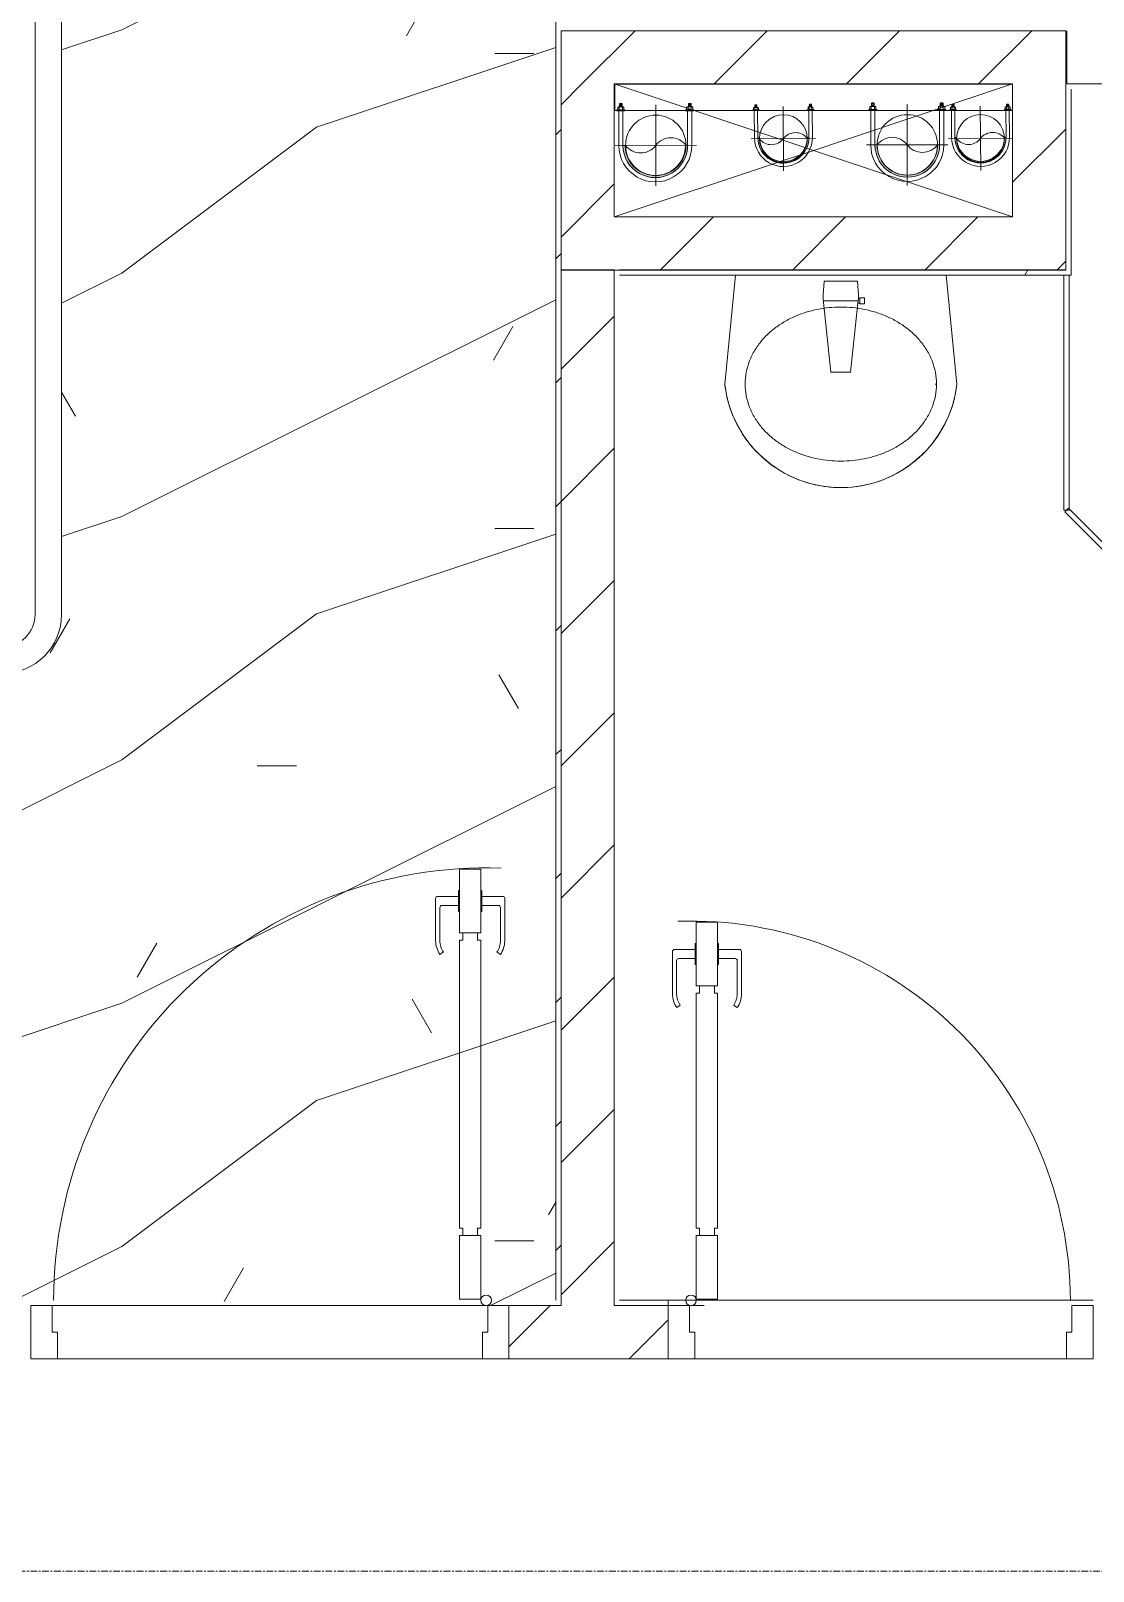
# Model space of a CAD drawing. Header units: millimetres. Extents: x 5357 to 259384, y -16348 to 109893.
# Drawn here: x 63055 to 65054, y 28437 to 31337 of the extents above; entities that cross this region are included whole.
import ezdxf

# ---------------------------------------------------------------- set-up
doc = ezdxf.new("R2010")
doc.units = ezdxf.units.MM
doc.linetypes.add('Grid Line', pattern=[22.225, 12.7, -3.175, 3.175, -3.175])
doc.linetypes.add('IMPORT-CENTER _3_', pattern=[10.16, 6.35, -1.27, 1.27, -1.27])
for name, color, linetype, lineweight in [('0-1', 7, 'Continuous', 5), ('0-2', 53, 'Continuous', 9), ('A-DETL-GENF-1', 53, 'Continuous', 9), ('A-DOOR-1', 254, 'Continuous', 9), ('A-DOOR-2', 53, 'Continuous', 9), ('A-FLOR-1', 53, 'Continuous', 9), ('A-FLOR-PATT-1', 10, 'Continuous', 9), ('A-GLAZ-CURT-1', 254, 'Continuous', 9), ('A-GLAZ-CURT-2', 53, 'Continuous', 9), ('A-WALL-1', 9, 'Continuous', 18), ('A-WALL-2', 53, 'Continuous', 9), ('A-WALL-3', 113, 'Continuous', 18), ('A-WALL-PATT', 111, 'Continuous', 9), ('A-WALL-PATT-1', 10, 'Continuous', 9), ('A-WALL-PATT-2', 53, 'Continuous', 9), ('G-IMPT', 8, 'Continuous', 9), ('G-IMPT-2', 8, 'IMPORT-CENTER _3_', 9), ('I-FURN-1', 254, 'Continuous', 9), ('I-WALL-1', 9, 'Continuous', 18), ('I-WALL-2', 53, 'Continuous', 9), ('M-EQPM', 50, 'Continuous', 9), ('P-SANR-FIXT-1', 254, 'Continuous', 9), ('P-SANR-FIXT-2', 53, 'Continuous', 9), ('P-SANR-FIXT-3', 221, 'Continuous', 9), ('S-GRID-1', 1, 'Grid Line', 9)]:
    doc.layers.add(name, color=color, linetype=linetype, lineweight=lineweight)
pattern_1 = [(45, (0, 0), (-124.4508, 124.4508), [])]
pattern_2 = [(0, (0, 0), (894.08, 223.52), [73.762, -596.798, 73.762, -596.798, -3576.32]), (0, (0, 0), (894.08, 223.52), [-1341.12, 73.762, -1267.358, 73.762, -596.798, -1564.64]), (0, (0, 0), (894.08, 223.52), [-3352.8, 73.762, -373.278, 73.762, -1043.838]), (120, (335.28, 111.76), (-640.614, 662.536), [73.762, -596.798, 73.762, -4173.118]), (120, (335.28, 111.76), (-640.614, 662.536), [-744.322, -596.798, 73.762, -1267.358, -2235.2]), (120, (335.28, 111.76), (-640.614, 662.536), [-2682.24, 73.762, -596.798, 73.762, -1490.878]), (120, (335.28, 111.76), (-640.614, 662.536), [-3426.562, -373.278, 73.762, -1043.838]), (240, (447.04, 558.8), (-253.466, -886.056), [73.762, -596.798, 73.762, -4173.118]), (240, (447.04, 558.8), (-253.466, -886.056), [-744.322, -596.798, 73.762, -1267.358, -2235.2]), (240, (447.04, 558.8), (-253.466, -886.056), [-2682.24, 73.762, -596.798, 73.762, -1490.878]), (240, (447.04, 558.8), (-253.466, -886.056), [-3426.562, -373.278, 73.762, -1043.838])]

# ---------------------------------------------------------------- blocks, each defined once
blk = doc.blocks.new('DOOR_CW_01 CANH MO-PANEL KINH - DIW_01-900x2200-CỬA GỖ VÂN LAMINATE-553375-TKCS_MB CẢNH QUAN CÂY XANH')
at = {"layer": 'A-DETL-GENF-1'}
for p, q in [((-397, -182), (-397, -62)), ((-397, -62), (-357, -62)), ((-357, -62), (-357, -182)), ((-357, -182), (-397, -182)), ((-397, -196), (-391, -196)), ((-397, -738), (-397, -196)), ((-391, -196), (-391, -182)), ((-391, -182), (-363, -182)), ((-363, -182), (-363, -196)), ((-357, -196), (-363, -196)), ((-357, -196), (-357, -738)), ((-433.9, -711.2), (-427.3, -715.8)), ((-320.1, -711.2), (-326.7, -715.8)), ((-442, -737), (-442, -816.5)), ((-434, -799.5), (-434, -737)), ((-397, -738), (-391, -738)), ((-357, -752), (-397, -752)), ((-397, -752), (-397, -872)), ((-391, -752), (-391, -738)), ((-363, -752), (-391, -752)), ((-357, -738), (-363, -738)), ((-363, -738), (-363, -752)), ((-357, -872), (-357, -752)), ((-320, -799.5), (-320, -737)), ((-312, -737), (-312, -816.5)), ((-399, -803.5), (-430, -803.5)), ((-399, -792.2), (-399, -831.8)), ((-397, -792.2), (-399, -792.2)), ((-397, -792.2), (-397, -831.8)), ((-357, -792.2), (-357, -831.8)), ((-357, -792.2), (-355, -792.2)), ((-355, -792.2), (-355, -831.8)), ((-355, -803.5), (-324, -803.5)), ((-399, -820.5), (-438, -820.5)), ((-399, -831.8), (-397, -831.8)), ((-355, -831.8), (-357, -831.8)), ((-355, -820.5), (-316, -820.5)), ((-397, -872), (-357, -872))]:
    blk.add_line(p, q, dxfattribs=at)
blk.add_circle((-407, -60), 10, dxfattribs=at)
for centre, radius, start, end in [((-407, -60), 814, 268, 0), ((-397, -737), 45, 145, 180), ((-397, -737), 37, 145, 180), ((-357, -737), 37, 0, 35), ((-357, -737), 45, 360, 35), ((-430, -799.5), 4, 180, 270), ((-324, -799.5), 4, 270, 0), ((-438, -816.5), 4, 180, 270), ((-316, -816.5), 4, 270, 0)]:
    blk.add_arc(centre, radius, start, end, dxfattribs=at)
at = {"layer": 'A-DOOR-2'}
for p, q in [((-450, -50), (-450, 50)), ((-450, 50), (-400, 50)), ((-400, 50), (-400, 0)), ((400, 0), (400, 50)), ((400, 50), (450, 50)), ((450, 50), (450, -50)), ((-410, 0), (-410, -50)), ((-400, 0), (-410, 0)), ((410, 0), (400, 0)), ((410, -50), (410, 0)), ((-410, -50), (-450, -50)), ((-407, -50), (-382, -50)), ((450, -50), (410, -50))]:
    blk.add_line(p, q, dxfattribs=at)
blk = doc.blocks.new('DOOR_CW_01 CANH MO-PANEL KINH - DIG_02-800x2200-CỬA NHÔM KÍNH-400864-TKCS_MB CẢNH QUAN CÂY XANH')
at = {"layer": 'A-DETL-GENF-1'}
for p, q in [((-347, 772), (-307, 772)), ((-347, 652), (-347, 772)), ((-307, 772), (-307, 652)), ((-349, 731.8), (-347, 731.8)), ((-349, 692.2), (-349, 731.8)), ((-347, 692.2), (-347, 731.8)), ((-307, 692.2), (-307, 731.8)), ((-305, 731.8), (-307, 731.8)), ((-305, 692.2), (-305, 731.8)), ((-392, 637), (-392, 716.5)), ((-349, 720.5), (-388, 720.5)), ((-384, 699.5), (-384, 637)), ((-349, 703.5), (-380, 703.5)), ((-305, 720.5), (-266, 720.5)), ((-305, 703.5), (-274, 703.5)), ((-270, 699.5), (-270, 637)), ((-262, 637), (-262, 716.5)), ((-347, 692.2), (-349, 692.2)), ((-307, 692.2), (-305, 692.2)), ((-307, 652), (-347, 652)), ((-347, 638), (-341, 638)), ((-347, 638), (-347, 196)), ((-313, 652), (-341, 652)), ((-341, 652), (-341, 638)), ((-313, 638), (-313, 652)), ((-307, 638), (-313, 638)), ((-307, 196), (-307, 638)), ((-383.9, 611.2), (-377.3, 615.8)), ((-270.1, 611.2), (-276.7, 615.8)), ((-347, 196), (-341, 196)), ((-307, 182), (-347, 182)), ((-347, 182), (-347, 62)), ((-341, 196), (-341, 182)), ((-341, 182), (-313, 182)), ((-307, 196), (-313, 196)), ((-313, 182), (-313, 196)), ((-307, 62), (-307, 182)), ((-347, 62), (-307, 62))]:
    blk.add_line(p, q, dxfattribs=at)
blk.add_circle((-357, 60), 10, dxfattribs=at)
for centre, radius, start, end in [((-357, 60), 714, 360, 92), ((-388, 716.5), 4, 90, 180), ((-380, 699.5), 4, 90, 180), ((-274, 699.5), 4, 0, 90), ((-266, 716.5), 4, 0, 90), ((-347, 637), 45, 180, 215), ((-347, 637), 37, 180, 215), ((-307, 637), 37, 325, 0), ((-307, 637), 45, 325, 0)]:
    blk.add_arc(centre, radius, start, end, dxfattribs=at)
at = {"layer": 'A-DOOR-2'}
for p, q in [((-360, 50), (-400, 50)), ((-400, 50), (-400, -50)), ((-360, 0), (-360, 50)), ((-357, 50), (-332, 50)), ((400, 50), (360, 50)), ((360, 50), (360, 0)), ((400, -50), (400, 50)), ((-350, 0), (-360, 0)), ((-350, -50), (-350, 0)), ((360, 0), (350, 0)), ((350, 0), (350, -50)), ((-400, -50), (-350, -50)), ((350, -50), (400, -50))]:
    blk.add_line(p, q, dxfattribs=at)
blk = doc.blocks.new('GIUONG NGU-2TAB-1600x2000 - GIUONG NGU-2TAB-1600x2000-842839-TKCS_MB CẢNH QUAN CÂY XANH')
at = {"layer": 'I-FURN-1'}
for p, q in [((8.5, 0), (8.5, -50)), ((458.5, -50), (458.5, 0)), ((458.5, 0), (458.5, -50)), ((2108.2, -50), (2108.2, 0)), ((2108.2, 0), (2108.2, -50)), ((2558.2, -50), (2558.2, 0)), ((458.5, -50), (8.5, -50)), ((8.5, -50), (8.5, -450.3)), ((8.5, -50), (458.5, -50)), ((458.5, -50), (8.5, -50)), ((8.5, -50), (8.5, -450.3)), ((458.5, -450.3), (458.5, -50)), ((2108.2, -50), (458.5, -50)), ((458.5, -50), (458.5, -1938.9)), ((458.5, -50), (2108.2, -50)), ((458.5, -1938.9), (458.5, -50)), ((458.5, -450.3), (458.5, -50)), ((458.5, -50), (2108.2, -50)), ((2558.2, -50), (2108.2, -50)), ((2108.2, -50), (2108.2, -450.3)), ((2108.2, -1938.9), (2108.2, -50)), ((2108.2, -50), (2558.2, -50)), ((2108.2, -50), (2558.2, -50)), ((2108.2, -450.3), (2108.2, -50)), ((2108.2, -50), (2108.2, -1938.9)), ((2558.2, -450.3), (2558.2, -50)), ((2558.2, -50), (2558.2, -450.3)), ((233.5, -86.8), (233.5, -413.5)), ((2333.2, -86.8), (2333.2, -413.5)), ((508.5, -100), (2058.2, -100)), ((508.5, -1938.9), (508.5, -100)), ((2058.2, -100), (2058.2, -1938.9)), ((120.2, -250.2), (346.8, -250.2)), ((2446.5, -250.2), (2219.8, -250.2)), ((8.5, -450.3), (458.5, -450.3)), ((8.5, -450.3), (458.5, -450.3)), ((2108.2, -450.3), (2558.2, -450.3)), ((2558.2, -450.3), (2108.2, -450.3)), ((1997.1, -2000), (569.6, -2000)), ((569.6, -2050), (1997.1, -2050)), ((1997.1, -2050), (569.6, -2050))]:
    blk.add_line(p, q, dxfattribs=at)
for centre in [(233.5, -250.2), (2333.2, -250.2)]:
    blk.add_circle(centre, 150.7, dxfattribs=at)
for centre, radius, start, end in [((569.6, -1938.9), 111.1, 180, 270), ((569.6, -1938.9), 111.1, 180, 270), ((569.6, -1938.9), 61.1, 180, 270), ((1997.1, -1938.9), 111.1, 270, 360), ((1997.1, -1938.9), 61.1, 270, 0), ((1997.1, -1938.9), 111.1, 270, 0)]:
    blk.add_arc(centre, radius, start, end, dxfattribs=at)
blk = doc.blocks.new('bonruatreo - Chậu rửa-348246-TKCS_MB CẢNH QUAN CÂY XANH')
at = {"layer": 'P-SANR-FIXT-2'}
for p, q in [((-218.6, 205), (-198.4, 0)), ((-177.8, 205), (-180.6, 205)), ((198.4, 0), (218.6, 205)), ((-198.4, 0), (198.4, 0)), ((165, 0), (-165, 0))]:
    blk.add_line(p, q, dxfattribs=at)
at = {"layer": 'P-SANR-FIXT-2', "flags": 128}
blk.add_lwpolyline([(-218.6, 205), (-217.4, 213.7), (-215.9, 222.4), (-214, 231), (-211.8, 239.5), (-209.3, 247.9), (-206.4, 256.2), (-203.2, 264.4), (-199.6, 272.5), (-195.8, 280.4), (-191.6, 288.1), (-187.1, 295.7), (-182.3, 303.1), (-177.3, 310.3), (-171.9, 317.3), (-166.3, 324.1), (-160.4, 330.6), (-154.2, 336.9), (-147.8, 342.9), (-141.2, 348.7), (-134.3, 354.2), (-127.3, 359.4), (-120, 364.4), (-112.5, 369), (-104.9, 373.4), (-97.1, 377.4), (-89.1, 381.2), (-81, 384.6), (-72.7, 387.6), (-64.4, 390.4), (-55.9, 392.8), (-47.3, 394.8), (-38.7, 396.6), (-30, 397.9), (-21.3, 399), (-12.5, 399.6), (-3.7, 400), (5.1, 399.9), (13.9, 399.6), (22.6, 398.8), (31.4, 397.8), (40.1, 396.3), (48.7, 394.5), (57.2, 392.4), (65.7, 390), (74, 387.2), (82.2, 384.1), (90.3, 380.6), (98.3, 376.8), (106.1, 372.7), (113.7, 368.3), (121.1, 363.6), (128.4, 358.7), (135.4, 353.4), (142.2, 347.8), (148.8, 342), (155.2, 335.9), (161.3, 329.6), (167.2, 323), (172.8, 316.2), (178.1, 309.2), (183.1, 302), (187.8, 294.6), (192.2, 287), (196.4, 279.2), (200.2, 271.3), (203.7, 263.2), (206.8, 255), (209.7, 246.6), (212.2, 238.2), (214.3, 229.7), (216.1, 221.1), (217.6, 212.4), (218.6, 205)], dxfattribs=at)
at = {"layer": 'P-SANR-FIXT-2'}
blk.add_arc((0, 180), 220, 6.525, 173.475, dxfattribs=at)
for points in [[(-180, 205), (-180, 212.4), (-178.6, 227.3), (-172.4, 248.8), (-162.5, 268.9), (-149.4, 287), (-133.8, 303), (-116.1, 316.6), (-96.9, 327.9), (-76.5, 336.8), (-55.2, 343.5), (-33.3, 347.9), (-11.2, 350.1), (11.1, 350.1), (33.3, 347.9), (55.2, 343.5), (76.5, 336.8), (96.9, 327.9), (116.1, 316.6), (133.8, 302.9), (149.5, 287), (162.5, 268.8), (172.4, 248.8), (178.6, 227.3), (180, 212.4), (180, 205)], [(180, 205), (180, 197.6), (178.6, 182.7), (172.4, 161.2), (162.5, 141.2), (149.5, 123), (133.8, 107.1), (116.1, 93.4), (96.9, 82.1), (76.5, 73.2), (55.2, 66.5), (33.3, 62.1), (11.1, 59.9), (-11.2, 59.9), (-33.3, 62.1), (-55.2, 66.5), (-76.5, 73.2), (-96.9, 82.1), (-116.1, 93.4), (-133.8, 107), (-149.4, 123), (-162.5, 141.1), (-172.4, 161.2), (-178.6, 182.7), (-180, 197.6), (-180, 205)]]:
    blk.add_open_spline(points, degree=3, dxfattribs=at)
at = {"layer": 'P-SANR-FIXT-3'}
for p, q in [((-18.5, 182.5), (-32.2, 52.9)), ((18.5, 182.5), (-18.5, 182.5)), ((33, 45.4), (18.5, 182.5)), ((-35.6, 54.2), (-44.7, 54.2)), ((-44.7, 54.2), (-44.7, 42.8)), ((-44.7, 42.8), (-35.6, 42.8)), ((-35.6, 52.9), (-35.6, 54.2)), ((-32.2, 52.9), (-35.6, 52.9)), ((-35.6, 44.2), (-35.6, 52.9)), ((-35.6, 42.8), (-35.6, 44.2)), ((-35.6, 44.2), (-33.1, 44.2)), ((-32.2, 52.9), (-33.1, 44.2)), ((-33, 37.3), (-31.4, 12.2)), ((32.7, 48.5), (-32.7, 48.5)), ((31.4, 12.2), (33, 37.3)), ((-30.2, 11), (30.2, 11))]:
    blk.add_line(p, q, dxfattribs=at)
for centre, radius, start, end in [((5.5, 41.4), 38.7, 175.8543, 186.034), ((-5.5, 41.4), 38.7, 353.966, 6.034), ((-30.1, 12.3), 1.3, 183.5997, 268.7722), ((30.1, 12.3), 1.3, 271.2278, 356.4003)]:
    blk.add_arc(centre, radius, start, end, dxfattribs=at)
blk = doc.blocks.new('System Panel - Glazed-579637-TKCS_MB CẢNH QUAN CÂY XANH')
at = {"layer": 'A-GLAZ-CURT-2'}
for p, q in [((352.2, 5), (-352.2, 5)), ((-352.2, 5), (-352.2, -5)), ((352.2, -5), (352.2, 5)), ((-352.2, -5), (352.2, -5))]:
    blk.add_line(p, q, dxfattribs=at)
blk = doc.blocks.new('System Panel - Glazed-919683-TKCS_MB CẢNH QUAN CÂY XANH')
at = {"layer": 'A-GLAZ-CURT-2'}
for p, q in [((221.2, 5), (-221.2, 5)), ((-221.2, 5), (-221.2, -5)), ((221.2, -5), (221.2, 5)), ((-221.2, -5), (221.2, -5))]:
    blk.add_line(p, q, dxfattribs=at)
blk = doc.blocks.new('NCV_TKTC_TANG 1_rvt-1-TKCS_MB CẢNH QUAN CÂY XANH')
at = {"layer": 'A-FLOR-PATT-1'}
h = blk.add_hatch(dxfattribs=at)
h.set_pattern_fill('FP_5', color=256, style=0, pattern_type=2)
h.set_pattern_definition([(0, (0, 0), (1788.16, 447.04), [73.762, -1267.358, 73.762, -1267.358, -7152.64]), (0, (0, 0), (1788.16, 447.04), [-2682.24, 73.762, -2608.478, 73.762, -1267.358, -3129.28]), (0, (0, 0), (1788.16, 447.04), [-6705.6, 73.762, -820.318, 73.762, -2161.438]), (120, (670.56, 223.5), (-1281.228, 1325.072), [73.762, -1267.358, 73.762, -8419.998]), (120, (670.56, 223.5), (-1281.228, 1325.072), [-1414.882, -1267.358, 73.762, -2608.478, -4470.4]), (120, (670.56, 223.5), (-1281.228, 1325.072), [-5364.48, 73.762, -1267.358, 73.762, -3055.518]), (120, (670.56, 223.5), (-1281.228, 1325.072), [-6779.362, -820.318, 73.762, -2161.438]), (240, (894.1, 1117.6), (-506.932, -1772.112), [73.762, -1267.358, 73.762, -8419.998]), (240, (894.1, 1117.6), (-506.932, -1772.112), [-1414.882, -1267.358, 73.762, -2608.478, -4470.4]), (240, (894.1, 1117.6), (-506.932, -1772.112), [-5364.48, 73.762, -1267.358, 73.762, -3055.518]), (240, (894.1, 1117.6), (-506.932, -1772.112), [-6779.362, -820.318, 73.762, -2161.438])])
h.paths.add_polyline_path([(61062.6, 28936.9), (64042.6, 28936.9), (64042.6, 32436.9), (64052.6, 32436.9), (64052.6, 33236.9), (64042.6, 33236.9), (64042.6, 33326.9), (62637.6, 33326.9), (62637.6, 32776.9), (61187.6, 32776.9), (61186.3, 32226.9), (61512.9, 32226.8), (61512.9, 31776.8), (63001.5, 31776.8), (63030.2, 31773), (63057, 31761.9), (63080, 31744.2), (63097.7, 31721.2), (63108.8, 31694.4), (63112.6, 31665.7), (63112.6, 30238.2), (63108.8, 30209.5), (63097.7, 30182.7), (63080, 30159.7), (63057, 30142), (63030.2, 30130.9), (63001.5, 30127.1), (61512.9, 30127.1), (61512.9, 29677.1), (61062.6, 29677.1), (61062.6, 28946.9)])
h = blk.add_hatch(dxfattribs=at)
h.set_pattern_fill('FP_4', color=256, style=0, pattern_type=2)
h.set_pattern_definition([(216.87, (366.52, 916.3), (2748.89673, 1832.6049), [458.15, -4123.35]), (206.565, (916.3, 641.4), (-916.3012, -916.2996), [1024.455, -1024.455]), (198.435, (916.3, 183.26), (-1832.5985, -916.302), [579.52, -2318.076])])
h.paths.add_polyline_path([(61062.6, 28936.9), (64042.6, 28936.9), (64042.6, 32436.9), (64052.6, 32436.9), (64052.6, 33236.9), (64042.6, 33236.9), (64042.6, 33326.9), (62637.6, 33326.9), (62637.6, 32776.9), (61187.6, 32776.9), (61186.3, 32226.9), (61512.9, 32226.8), (61512.9, 31776.8), (63001.5, 31776.8), (63030.2, 31773), (63057, 31761.9), (63080, 31744.2), (63097.7, 31721.2), (63108.8, 31694.4), (63112.6, 31665.7), (63112.6, 30238.2), (63108.8, 30209.5), (63097.7, 30182.7), (63080, 30159.7), (63057, 30142), (63030.2, 30130.9), (63001.5, 30127.1), (61512.9, 30127.1), (61512.9, 29677.1), (61062.6, 29677.1), (61062.6, 28946.9)])
at = {"layer": 'A-WALL-PATT-1'}
h = blk.add_hatch(dxfattribs=at)
h.set_pattern_fill('FP_2', color=256, style=0, pattern_type=2)
h.set_pattern_definition(pattern_1)
h.paths.add_polyline_path([(65852.6, 31236.9), (65852.6, 31336.9), (65004.6, 31336.9), (65004.6, 31236.9), (65576.2, 31236.9)])
h = blk.add_hatch(dxfattribs=at)
h.set_pattern_fill('FP_2', color=256, style=0, pattern_type=2)
h.set_pattern_definition(pattern_1)
h.paths.add_polyline_path([(64152.6, 28936.9), (64152.6, 30886.9), (64052.6, 30886.9), (64052.6, 28936.9)])
h = blk.add_hatch(dxfattribs=at)
h.set_pattern_fill('FP_11', color=256, style=0, pattern_type=2)
h.set_pattern_definition(pattern_2)
h.paths.add_polyline_path([(64590.3, 30876.9), (65012.6, 30876.9), (65012.6, 30886.9), (64162.6, 30886.9), (64162.6, 30876.9), (64568.1, 30876.9)])
h = blk.add_hatch(dxfattribs=at)
h.set_pattern_fill('FP_11', color=256, style=0, pattern_type=2)
h.set_pattern_definition(pattern_2)
h.paths.add_polyline_path([(65952.6, 28936.9), (65952.6, 28946.9), (65054.2, 28946.9), (65054.2, 28936.9), (65878.8, 28936.9)])
h.paths.add_polyline_path([(64254.2, 28936.9), (64254.2, 28946.9), (64162.6, 28946.9), (64162.6, 28936.9)])
h = blk.add_hatch(dxfattribs=at)
h.set_pattern_fill('FP_2', color=256, style=0, pattern_type=2)
h.set_pattern_definition(pattern_1)
h.paths.add_polyline_path([(65852.6, 28836.9), (65852.6, 28936.9), (65054.2, 28936.9), (65054.2, 28836.9)])
h.paths.add_polyline_path([(64254.2, 28836.9), (64254.2, 28936.9), (63954.6, 28936.9), (63954.6, 28836.9)])
h.paths.add_polyline_path([(61062.6, 28836.9), (62552.6, 28836.9), (62552.6, 28936.9), (61052.6, 28936.9), (61052.6, 28836.9)])
h.paths.add_polyline_path([(63054.6, 28836.9), (63054.6, 28936.9), (62752.6, 28936.9), (62752.6, 28836.9)])
at = {"layer": 'A-WALL-PATT-2'}
h = blk.add_hatch(dxfattribs=at)
h.set_pattern_fill('FP_10', color=256, style=0, pattern_type=2)
h.set_pattern_definition([(45, (0, 0), (-116.67262, 116.67262), [])])
h.paths.add_polyline_path([(64042.6, 28936.9), (64052.6, 28936.9), (64052.6, 32436.9), (64042.6, 32436.9), (64042.6, 28946.9)])
h.paths.add_polyline_path([(64042.6, 33236.9), (64052.6, 33236.9), (64052.6, 33336.9), (64042.6, 33336.9), (64042.6, 33244.9)])
at = {"layer": 'A-FLOR-1'}
for p, q in [((63094.6, 28936.9), (63914.6, 28936.9)), ((63904.6, 28836.9), (63104.6, 28836.9)), ((65004.2, 28836.9), (64304.2, 28836.9))]:
    blk.add_line(p, q, dxfattribs=at)
at = {"layer": 'A-WALL-1'}
for p, q in [((65004.6, 31336.9), (65004.6, 31236.9)), ((65004.6, 31236.9), (65852.6, 31236.9)), ((64052.6, 30886.9), (64052.6, 28936.9)), ((64152.6, 30886.9), (64052.6, 30886.9)), ((64152.6, 28936.9), (64152.6, 30886.9)), ((64052.6, 28936.9), (64042.6, 28936.9)), ((64162.6, 28936.9), (64152.6, 28936.9))]:
    blk.add_line(p, q, dxfattribs=at)
at = {"layer": 'A-WALL-2'}
for p, q in [((63094.6, 28936.9), (63914.6, 28936.9)), ((64042.6, 28936.9), (63954.6, 28936.9)), ((64254.2, 28936.9), (64162.6, 28936.9)), ((64162.6, 28936.9), (64254.2, 28936.9)), ((63904.6, 28836.9), (63104.6, 28836.9)), ((63954.6, 28836.9), (64254.2, 28836.9)), ((65004.2, 28836.9), (64304.2, 28836.9))]:
    blk.add_line(p, q, dxfattribs=at)
at = {"layer": 'I-WALL-1'}
for p, q in [((64042.6, 32436.9), (64042.6, 28946.9)), ((64052.6, 28936.9), (64052.6, 31336.9)), ((65002.6, 31226.9), (65002.6, 30886.9)), ((65012.6, 30886.9), (65012.6, 31226.9)), ((65002.6, 30886.9), (64162.6, 30886.9)), ((65012.6, 30876.9), (65012.6, 30886.9)), ((64162.6, 30876.9), (64380.8, 30876.9)), ((64777.6, 30876.9), (65012.6, 30876.9)), ((64254.2, 28946.9), (64162.6, 28946.9)), ((64254.2, 28936.9), (64254.2, 28946.9)), ((64042.6, 28936.9), (64052.6, 28936.9))]:
    blk.add_line(p, q, dxfattribs=at)
at = {"layer": 'I-WALL-2'}
blk.add_line((64254.2, 28946.9), (65054.2, 28946.9), dxfattribs=at)
at = {"layer": 'A-DOOR-1', "rotation": 180}
blk.add_blockref('DOOR_CW_01 CANH MO-PANEL KINH - DIW_01-900x2200-CỬA GỖ VÂN LAMINATE-553375-TKCS_MB CẢNH QUAN CÂY XANH', (63504.6, 28886.9), dxfattribs=at)
at = {"layer": 'A-DOOR-1'}
blk.add_blockref('DOOR_CW_01 CANH MO-PANEL KINH - DIG_02-800x2200-CỬA NHÔM KÍNH-400864-TKCS_MB CẢNH QUAN CÂY XANH', (64654.2, 28886.9), dxfattribs=at)
at = {"layer": 'A-GLAZ-CURT-1'}
for name, p, rotation in [('System Panel - Glazed-919683-TKCS_MB CẢNH QUAN CÂY XANH', (65004.2, 30655.8), 90), ('System Panel - Glazed-579637-TKCS_MB CẢNH QUAN CÂY XANH', (65253.2, 30185.6), 134.9999999999997)]:
    blk.add_blockref(name, p, dxfattribs=dict(at, rotation=rotation))
at = {"layer": 'I-FURN-1', "rotation": 90.00000000000065}
blk.add_blockref('GIUONG NGU-2TAB-1600x2000 - GIUONG NGU-2TAB-1600x2000-842839-TKCS_MB CẢNH QUAN CÂY XANH', (61062.6, 29668.6), dxfattribs=at)
at = {"layer": 'P-SANR-FIXT-1', "rotation": 180}
blk.add_blockref('bonruatreo - Chậu rửa-348246-TKCS_MB CẢNH QUAN CÂY XANH', (64579.2, 30876.9), dxfattribs=at)
blk = doc.blocks.new('TKTC_XREF_251221_MB TANG 1 - TKTC_XREF_260130_MB TANG 1_dwg_CUM U_DN100-4202115-TKCS_MB CẢNH QUAN CÂY XANH')
at = {"layer": 'G-IMPT'}
blk.add_hatch(color=256, dxfattribs=at).paths.add_polyline_path([(0, -61), (0, -57), (14.8, -55.1), (28.5, -49.4), (40.3, -40.3), (49.4, -28.5), (55.1, -14.8), (57, 0), (55.1, 14.8), (49.4, 28.5), (40.3, 40.3), (28.5, 49.4), (14.8, 55.1), (0, 57), (0, 61), (15.8, 58.9), (36.8, 48), (43.1, 43.1), (52.8, 30.5), (58.9, 15.8), (61, 0), (58.9, -15.8), (52.8, -30.5), (43.1, -43.1), (30.5, -52.8), (15.8, -58.9)])
for p, q in [((-79.1, 66.6), (-79.1, 63.4)), ((-76.6, 66.6), (-76.6, 63.4)), ((-74.6, 66.6), (-74.6, 63.4)), ((-72.7, 69.3), (-72.7, 60.7)), ((-66.9, 67.9), (-71.7, 67.9)), ((-66.9, 62.1), (-71.7, 62.1)), ((-65, 69), (0, 69)), ((-79.1, -63.4), (-79.1, -66.6)), ((-76.6, -63.4), (-76.6, -66.6)), ((-74.6, -63.4), (-74.6, -66.6)), ((-72.7, -60.7), (-72.7, -69.3)), ((-66.9, -62.1), (-71.7, -62.1)), ((-66.9, -67.9), (-71.7, -67.9)), ((-65, -69), (0, -69))]:
    blk.add_line(p, q, dxfattribs=at)
at = {"layer": 'G-IMPT', "flags": 128}
for points in [[(-72.7, 67.6), (-78.1, 67.6), (-78.1, 62.4), (-72.7, 62.4)], [(-71.7, 59.2), (-66.9, 59.2), (-66.9, 70.8), (-71.7, 70.8)], [(-66.9, 70.8), (-66.9, 72.7), (-65, 72.7), (-65, 57.3), (-66.9, 57.3), (-66.9, 59.2)], [(-65, 61), (0, 61), (0, 57)], [(-72.7, -62.4), (-78.1, -62.4), (-78.1, -67.6), (-72.7, -67.6)], [(-71.7, -70.8), (-66.9, -70.8), (-66.9, -59.2), (-71.7, -59.2)], [(-66.9, -59.2), (-66.9, -57.3), (-65, -57.3), (-65, -72.7), (-66.9, -72.7), (-66.9, -70.8)], [(-65, -61), (0, -61), (0, -57)]]:
    blk.add_lwpolyline(points, dxfattribs=at)
at = {"layer": 'G-IMPT'}
for centre, radius, start, end in [((-78.1, 66.6), 0.96, 90, 180), ((-78.1, 63.4), 0.96, 180, 270), ((-71.1, 69.3), 1.56, 112.6199, 247.3801), ((-67.9, 65), 4.8, 143.1301, 216.8699), ((-71.1, 60.7), 1.56, 112.6199, 247.3801), ((0, 0), 69, 270, 90), ((0, 0), 61, 270, 90), ((0, 0), 57, 270, 90), ((-78.1, -63.4), 0.96, 90, 180), ((-78.1, -66.6), 0.96, 180, 270), ((-71.1, -60.7), 1.56, 112.6199, 247.3801), ((-67.9, -65), 4.8, 143.1301, 216.8699), ((-71.1, -69.3), 1.56, 112.6199, 247.3801)]:
    blk.add_arc(centre, radius, start, end, dxfattribs=at)
blk = doc.blocks.new('TKTC_XREF_251221_MB TANG 1 - TKTC_XREF_260130_MB TANG 1_dwg_$cc-V300-TKCS_MB CẢNH QUAN CÂY XANH')
at = {"layer": 'G-IMPT'}
blk.add_circle((0, 0), 0.5, dxfattribs=at)
for centre, radius, start, end in [((0, 0), 0.5, 90, 270), ((0.188, 0.25), 0.313, 126.8699, 233.1301), ((-0.188, -0.25), 0.313, 306.8699, 53.1301)]:
    blk.add_arc(centre, radius, start, end, dxfattribs=at)
at = {"layer": 'G-IMPT-2'}
for p, q in [((0, -0.672), (0, 0.673)), ((-0.673, 0), (0.673, 0))]:
    blk.add_line(p, q, dxfattribs=at)
blk = doc.blocks.new('TKTC_XREF_251221_MB TANG 1 - TKTC_XREF_260130_MB TANG 1_dwg_$cc-4202122-TKCS_MB CẢNH QUAN CÂY XANH')
at = {"layer": 'G-IMPT'}
blk.add_circle((0, 0), 0.5, dxfattribs=at)
for centre, radius, start, end in [((0, 0), 0.5, 90, 270), ((0.188, 0.25), 0.313, 126.8699, 233.1301), ((-0.188, -0.25), 0.313, 306.8699, 53.1301)]:
    blk.add_arc(centre, radius, start, end, dxfattribs=at)
at = {"layer": 'G-IMPT-2'}
for p, q in [((0, -0.673), (0, 0.673)), ((-0.673, 0), (0.673, 0))]:
    blk.add_line(p, q, dxfattribs=at)
blk = doc.blocks.new('TKTC_XREF_251221_MB TANG 1 - TKTC_XREF_260130_MB TANG 1_dwg_CUM U_DN100-4202112-TKCS_MB CẢNH QUAN CÂY XANH')
at = {"layer": 'G-IMPT'}
blk.add_hatch(color=256, dxfattribs=at).paths.add_polyline_path([(0, 61), (0, 57), (14.8, 55.1), (28.5, 49.4), (40.3, 40.3), (49.4, 28.5), (55.1, 14.8), (57, 0), (55.1, -14.8), (49.4, -28.5), (40.3, -40.3), (28.5, -49.4), (14.8, -55.1), (0, -57), (0, -61), (15.8, -58.9), (30.5, -52.8), (43.1, -43.1), (52.8, -30.5), (58.9, -15.8), (61, 0), (58.9, 15.8), (52.8, 30.5), (43.1, 43.1), (30.5, 52.8), (15.8, 58.9)])
for p, q in [((-79.1, 66.6), (-79.1, 63.4)), ((-76.6, 66.6), (-76.6, 63.4)), ((-74.6, 66.6), (-74.6, 63.4)), ((-72.7, 69.3), (-72.7, 60.7)), ((-66.9, 67.9), (-71.7, 67.9)), ((-66.9, 62.1), (-71.7, 62.1)), ((-65, 69), (0, 69)), ((-79.1, -63.4), (-79.1, -66.6)), ((-76.6, -63.4), (-76.6, -66.6)), ((-74.6, -63.4), (-74.6, -66.6)), ((-72.7, -60.7), (-72.7, -69.3)), ((-66.9, -62.1), (-71.7, -62.1)), ((-66.9, -67.9), (-71.7, -67.9)), ((-65, -69), (0, -69))]:
    blk.add_line(p, q, dxfattribs=at)
at = {"layer": 'G-IMPT', "flags": 128}
for points in [[(-72.7, 67.6), (-78.1, 67.6), (-78.1, 62.4), (-72.7, 62.4)], [(-71.7, 59.2), (-66.9, 59.2), (-66.9, 70.8), (-71.7, 70.8)], [(-66.9, 70.8), (-66.9, 72.7), (-65, 72.7), (-65, 57.3), (-66.9, 57.3), (-66.9, 59.2)], [(-65, 61), (0, 61), (0, 57)], [(-66.9, -59.2), (-66.9, -57.3), (-65, -57.3), (-65, -72.7), (-66.9, -72.7), (-66.9, -70.8)], [(-65, -61), (0, -61), (0, -57)], [(-72.7, -62.4), (-78.1, -62.4), (-78.1, -67.6), (-72.7, -67.6)], [(-71.7, -70.8), (-66.9, -70.8), (-66.9, -59.2), (-71.7, -59.2)]]:
    blk.add_lwpolyline(points, dxfattribs=at)
at = {"layer": 'G-IMPT'}
for centre, radius, start, end in [((-78.1, 66.6), 0.96, 90, 180), ((-78.1, 63.4), 0.96, 180, 270), ((-71.1, 69.3), 1.56, 112.6199, 247.3801), ((-67.9, 65), 4.8, 143.1301, 216.8699), ((-71.1, 60.7), 1.56, 112.6199, 247.3801), ((0, 0), 69, 270, 90), ((0, 0), 61, 270, 90), ((0, 0), 57, 270, 90), ((-78.1, -63.4), 0.96, 90, 180), ((-78.1, -66.6), 0.96, 180, 270), ((-71.1, -60.7), 1.56, 112.6199, 247.3801), ((-67.9, -65), 4.8, 143.1301, 216.8699), ((-71.1, -69.3), 1.56, 112.6199, 247.3801)]:
    blk.add_arc(centre, radius, start, end, dxfattribs=at)
blk = doc.blocks.new('TKTC_XREF_251221_MB TANG 1 - TKTC_XREF_260130_MB TANG 1_dwg_$cc-V298-TKCS_MB CẢNH QUAN CÂY XANH')
at = {"layer": 'G-IMPT'}
blk.add_circle((0, 0), 0.5, dxfattribs=at)
for centre, radius, start, end in [((0, 0), 0.5, 90, 270), ((0.188, 0.25), 0.313, 126.8699, 233.1301), ((-0.188, -0.25), 0.313, 306.8699, 53.1301)]:
    blk.add_arc(centre, radius, start, end, dxfattribs=at)
at = {"layer": 'G-IMPT-2'}
for p, q in [((0, -0.673), (0, 0.673)), ((-0.673, 0), (0.673, 0))]:
    blk.add_line(p, q, dxfattribs=at)
blk = doc.blocks.new('TKTC_XREF_251221_MB TANG 1 - TKTC_XREF_260130_MB TANG 1_dwg_$cc-4202118-TKCS_MB CẢNH QUAN CÂY XANH')
at = {"layer": 'G-IMPT'}
blk.add_circle((0, 0), 0.5, dxfattribs=at)
for centre, radius, start, end in [((0, 0), 0.5, 90, 270), ((0.188, 0.25), 0.313, 126.8699, 233.1301), ((-0.188, -0.25), 0.313, 306.8699, 53.1301)]:
    blk.add_arc(centre, radius, start, end, dxfattribs=at)
at = {"layer": 'G-IMPT-2'}
for p, q in [((0, -0.673), (0, 0.673)), ((-0.673, 0), (0.673, 0))]:
    blk.add_line(p, q, dxfattribs=at)
blk = doc.blocks.new('TKTC_XREF_251221_MB TANG 1 - TKTC_XREF_260130_MB TANG 1_dwg-4202109-TKCS_MB CẢNH QUAN CÂY XANH')
at = {"layer": 'G-IMPT', "flags": 128}
blk.add_lwpolyline([(-138249, -370159.4), (-138998.1, -370159.4), (-138997.8, -370110.2), (-138249, -370110.2)], dxfattribs=at)
for name, p, xscale, yscale, zscale, rotation in [('TKTC_XREF_251221_MB TANG 1 - TKTC_XREF_260130_MB TANG 1_dwg_$cc-V298-TKCS_MB CẢNH QUAN CÂY XANH', (-138920.8, -370225.3), 113.7150000000092, 113.7150000000092, 113.7150000000092, 90.04476088158539), ('TKTC_XREF_251221_MB TANG 1 - TKTC_XREF_260130_MB TANG 1_dwg_CUM U_DN100-4202112-TKCS_MB CẢNH QUAN CÂY XANH', (-138921.7, -370225.3), 0.9975000000000005, 0.9975000000000005, 0.9975000000000005, 270.0467435561337), ('TKTC_XREF_251221_MB TANG 1 - TKTC_XREF_260130_MB TANG 1_dwg_$cc-4202118-TKCS_MB CẢNH QUAN CÂY XANH', (-138680.6, -370212.7), 90.00000000005132, 90.00000000005132, 90.00000000005132, 90.41977899777609), ('TKTC_XREF_251221_MB TANG 1 - TKTC_XREF_260130_MB TANG 1_dwg_CUM U_DN100-4202112-TKCS_MB CẢNH QUAN CÂY XANH', (-138447.4, -370224.4), 0.9974999999999966, 0.9974999999999966, 0.9974999999999966, 270.0467435564909), ('TKTC_XREF_251221_MB TANG 1 - TKTC_XREF_260130_MB TANG 1_dwg_$cc-V300-TKCS_MB CẢNH QUAN CÂY XANH', (-138309.5, -370212.3), 90.00000000005132, 90.00000000005132, 90.00000000005132, 90.41977899777609)]:
    blk.add_blockref(name, p, dxfattribs=dict(xscale=xscale, yscale=yscale, zscale=zscale, rotation=rotation))
at = {"extrusion": (0, 0, -1)}
for name, p, xscale, yscale, zscale, rotation in [('TKTC_XREF_251221_MB TANG 1 - TKTC_XREF_260130_MB TANG 1_dwg_CUM U_DN100-4202115-TKCS_MB CẢNH QUAN CÂY XANH', (138680.6, -370210.8), 0.7894736842105256, 0.7894736842105256, -0.7894736842105254, 269.580221000629), ('TKTC_XREF_251221_MB TANG 1 - TKTC_XREF_260130_MB TANG 1_dwg_$cc-4202122-TKCS_MB CẢNH QUAN CÂY XANH', (138447.4, -370224.4), 113.7150000000092, 113.7150000000092, -113.7150000000092, 89.95325644590794), ('TKTC_XREF_251221_MB TANG 1 - TKTC_XREF_260130_MB TANG 1_dwg_CUM U_DN100-4202115-TKCS_MB CẢNH QUAN CÂY XANH', (138309.5, -370210.4), 0.7894736842105256, 0.7894736842105256, -0.7894736842105254, 269.580221000629)]:
    blk.add_blockref(name, p, dxfattribs=dict(at, xscale=xscale, yscale=yscale, zscale=zscale, rotation=rotation))
blk = doc.blocks.new('TKTC_XREF_251221_MB TANG 1 - TKTC_XREF_251221_MB TANG 1-2038492-TKCS_MB CẢNH QUAN CÂY XANH')
blk.add_blockref('TKTC_XREF_251221_MB TANG 1 - TKTC_XREF_260130_MB TANG 1_dwg-4202109-TKCS_MB CẢNH QUAN CÂY XANH', (169499.1, 384109.7))

msp = doc.modelspace()

# ---------------------------------------------------------------- hatches: boundary and pattern name
at = {"layer": 'A-WALL-PATT'}
h = msp.add_hatch(dxfattribs=at)
h.set_pattern_fill('FP_1', color=256, style=0, pattern_type=2)
h.set_pattern_definition(pattern_1)
h.paths.add_polyline_path([(64152.6, 31236.9), (65002.6, 31236.9), (65002.6, 31336.9), (64052.6, 31336.9), (64052.6, 31236.9), (64063.2, 31236.9)])
h = msp.add_hatch(dxfattribs=at)
h.set_pattern_fill('FP_1', color=256, style=0, pattern_type=2)
h.set_pattern_definition(pattern_1)
h.paths.add_polyline_path([(64152.6, 30886.5), (64152.6, 31236.9), (64052.6, 31236.9), (64052.6, 30886.5), (64063.2, 30886.5)])
h = msp.add_hatch(dxfattribs=at)
h.set_pattern_fill('FP_1', color=256, style=0, pattern_type=2)
h.set_pattern_definition(pattern_1)
h.paths.add_polyline_path([(64902.6, 30986.5), (65002.6, 30986.5), (65002.6, 31236.9), (64902.6, 31236.9), (64902.6, 30993.4)])
h = msp.add_hatch(dxfattribs=at)
h.set_pattern_fill('FP_1', color=256, style=0, pattern_type=2)
h.set_pattern_definition(pattern_1)
h.paths.add_polyline_path([(65002.6, 30886.5), (65002.6, 30986.5), (64152.6, 30986.5), (64152.6, 30886.5), (64668.4, 30886.5)])

# ---------------------------------------------------------------- linework, layer by layer
at = {"layer": '0-2'}
for p, q in [((64152.6, 31236.9), (64511.6, 31117.1)), ((64507.6, 31105), (64902.6, 31236.9)), ((64152.6, 30986.5), (64460, 31089.1)), ((64460, 31089.1), (64466.9, 31091.4)), ((64466.9, 31091.4), (64501.4, 31103)), ((64503.7, 31103.7), (64506.4, 31104.6)), ((64514.6, 31116.1), (64902.6, 30986.5))]:
    msp.add_line(p, q, dxfattribs=at)
at = {"layer": 'A-WALL-3'}
for p, q in [((65002.6, 31336.9), (64052.6, 31336.9)), ((64052.6, 31336.9), (64052.6, 30886.5)), ((65002.6, 30886.5), (65002.6, 31336.9)), ((64152.6, 31236.9), (64902.6, 31236.9)), ((64152.6, 30986.5), (64152.6, 31236.9)), ((64902.6, 31236.9), (64902.6, 30986.5)), ((64902.6, 30986.5), (64152.6, 30986.5)), ((64052.6, 30886.5), (65002.6, 30886.5))]:
    msp.add_line(p, q, dxfattribs=at)
at = {"layer": 'S-GRID-1'}
msp.add_line((130319.3, 28436.9), (29351.8, 28436.9), dxfattribs=at)

# ---------------------------------------------------------------- block references
at = {"layer": '0-1'}
msp.add_blockref('NCV_TKTC_TANG 1_rvt-1-TKCS_MB CẢNH QUAN CÂY XANH', (0, 0), dxfattribs=at)
at = {"layer": 'M-EQPM'}
msp.add_blockref('TKTC_XREF_251221_MB TANG 1 - TKTC_XREF_251221_MB TANG 1-2038492-TKCS_MB CẢNH QUAN CÂY XANH', (33652.6, 17236.9), dxfattribs=at)

doc.saveas('drawing.dxf')
